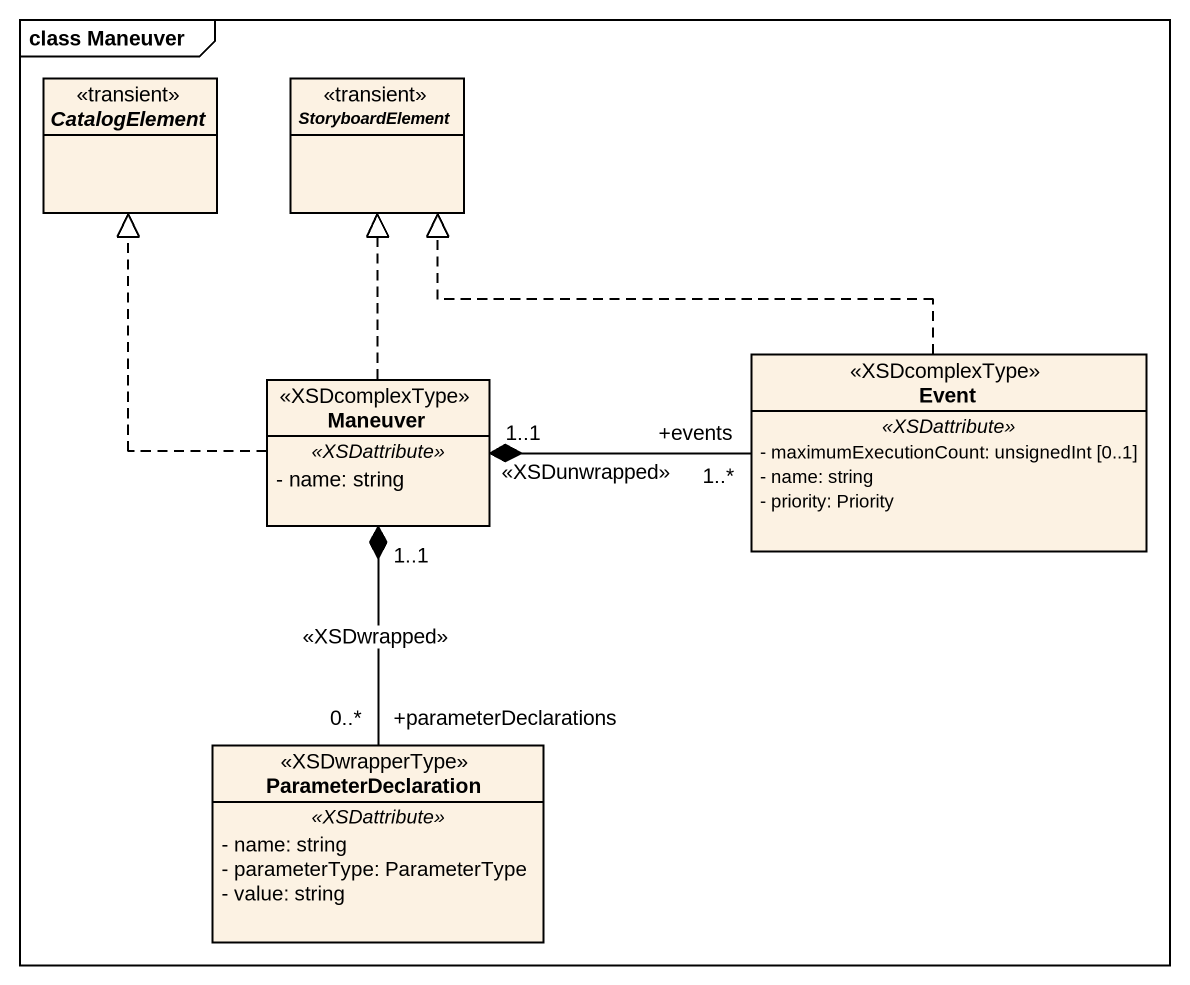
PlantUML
@startuml
mainframe class Maneuver
hide circle
hide empty members
skinparam classAttributeIconSize 0
interface CatalogElement <<transient>>
interface StoryboardElement <<transient>>
class Maneuver <<XSDcomplexType>> {
  .. <<XSDattribute>> ..
  - name: string
}
class Event <<XSDcomplexType>> {
  .. <<XSDattribute>> ..
  - maximumExecutionCount: unsignedInt [0..1]
  - name: string
  - priority: Priority
}
class ParameterDeclaration <<XSDwrapperType>> {
  .. <<XSDattribute>> ..
  - name: string
  - parameterType: ParameterType
  - value: string
}
Maneuver .up.|> CatalogElement
Maneuver .up.|> StoryboardElement
Maneuver "1..1" *-right- "+events\n1..*" Event : <<XSDunwrapped>>
Maneuver "1..1" *-- "+parameterDeclarations\n0..*" ParameterDeclaration : <<XSDwrapped>>
Event .left.|> StoryboardElement
@enduml
